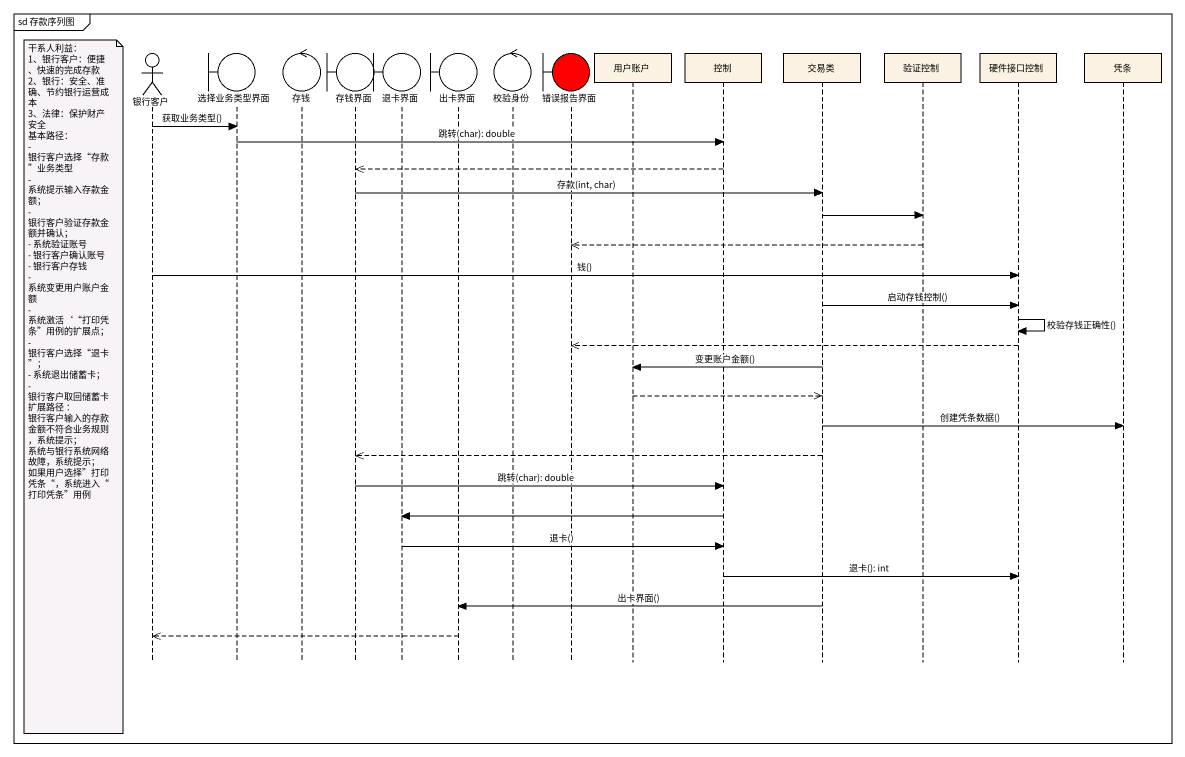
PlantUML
@startuml
mainframe sd 存款序列图
hide footbox
actor 银行客户
boundary 选择业务类型界面
control 存钱
boundary 存钱界面
boundary 退卡界面
boundary 出卡界面
control 校验身份
boundary 错误报告界面 #FF0000
participant 用户账户
participant 控制
participant 交易类
participant 验证控制
participant 硬件接口控制
participant 凭条

银行客户 -> 选择业务类型界面 : 获取业务类型()
选择业务类型界面 -> 控制 : 跳转(char): double
控制 -->> 存钱界面
存钱界面 -> 交易类 : 存款(int, char)
交易类 -> 验证控制
验证控制 -->> 错误报告界面
银行客户 -> 硬件接口控制 : 钱()
交易类 -> 硬件接口控制 : 启动存钱控制()
硬件接口控制 -> 硬件接口控制 : 校验存钱正确性()
硬件接口控制 -->> 错误报告界面
交易类 -> 用户账户 : 变更账户金额()
note left of 银行客户
  干系人利益：
  1、银行客户：便捷、快速的完成存款
  2、银行：安全、准确、节约银行运营成本
  3、法律：保护财产安全
  基本路径：
  - 银行客户选择“存款”业务类型
  - 系统提示输入存款金额；
  - 银行客户验证存款金额并确认；
  - 系统验证账号
  - 银行客户确认账号
  - 银行客户存钱
  - 系统变更用户账户金额
  - 系统激活‘“打印凭条”用例的扩展点；
  - 银行客户选择“退卡”；
  - 系统退出储蓄卡；
  - 银行客户取回储蓄卡
  扩展路径 ：
  银行客户输入的存款金额不符合业务规则，系统提示；
  系统与银行系统网络故障，系统提示；
  如果用户选择”打印凭条“，系统进入“打印凭条”用例
end note
用户账户 -->> 交易类
交易类 -> 凭条 : 创建凭条数据()
交易类 -->> 存钱界面
存钱界面 -> 控制 : 跳转(char): double
控制 -> 退卡界面
退卡界面 -> 控制 : 退卡()
控制 -> 硬件接口控制 : 退卡(): int
交易类 -> 出卡界面 : 出卡界面()
出卡界面 -->> 银行客户
@enduml
